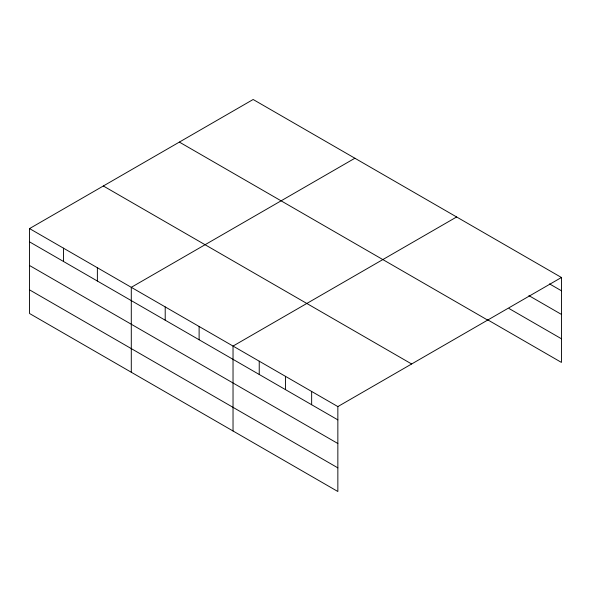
<?xml version="1.0" encoding="UTF-8"?>
<svg xmlns="http://www.w3.org/2000/svg" width="591" height="591" viewBox="0 0 591 591"><rect width="100%" height="100%" fill="white"/><g stroke="black" fill="none" stroke-linecap="round" stroke-linejoin="round"><path stroke-width="0.89" d="M29.55 228.584L337.853 406.586L337.853 491.505L29.55 313.511L29.55 228.584L253.147 99.495L561.45 277.489L561.45 362.416L487.597 319.775M354.888 158.233L131.291 287.322L131.291 372.249M456.629 216.971L233.031 346.067L233.031 430.987M337.853 406.586L561.45 277.489M549.541 283.902L561.45 290.779M528.893 295.618L561.45 314.419M509.036 308.517L561.45 338.776M179.361 142.091L487.664 320.093M103.336 185.988L411.639 363.982M29.55 241.874L337.853 419.869M29.55 265.514L337.853 443.509M29.55 289.871L337.853 467.865M311.649 391.456L311.649 404.739M285.438 376.327L285.438 389.609M259.235 361.197L259.235 374.48M199.115 326.483L199.115 339.773M165.207 306.906L165.207 320.189M97.375 267.745L97.375 281.035M63.466 248.168L63.466 261.451"/></g></svg>
